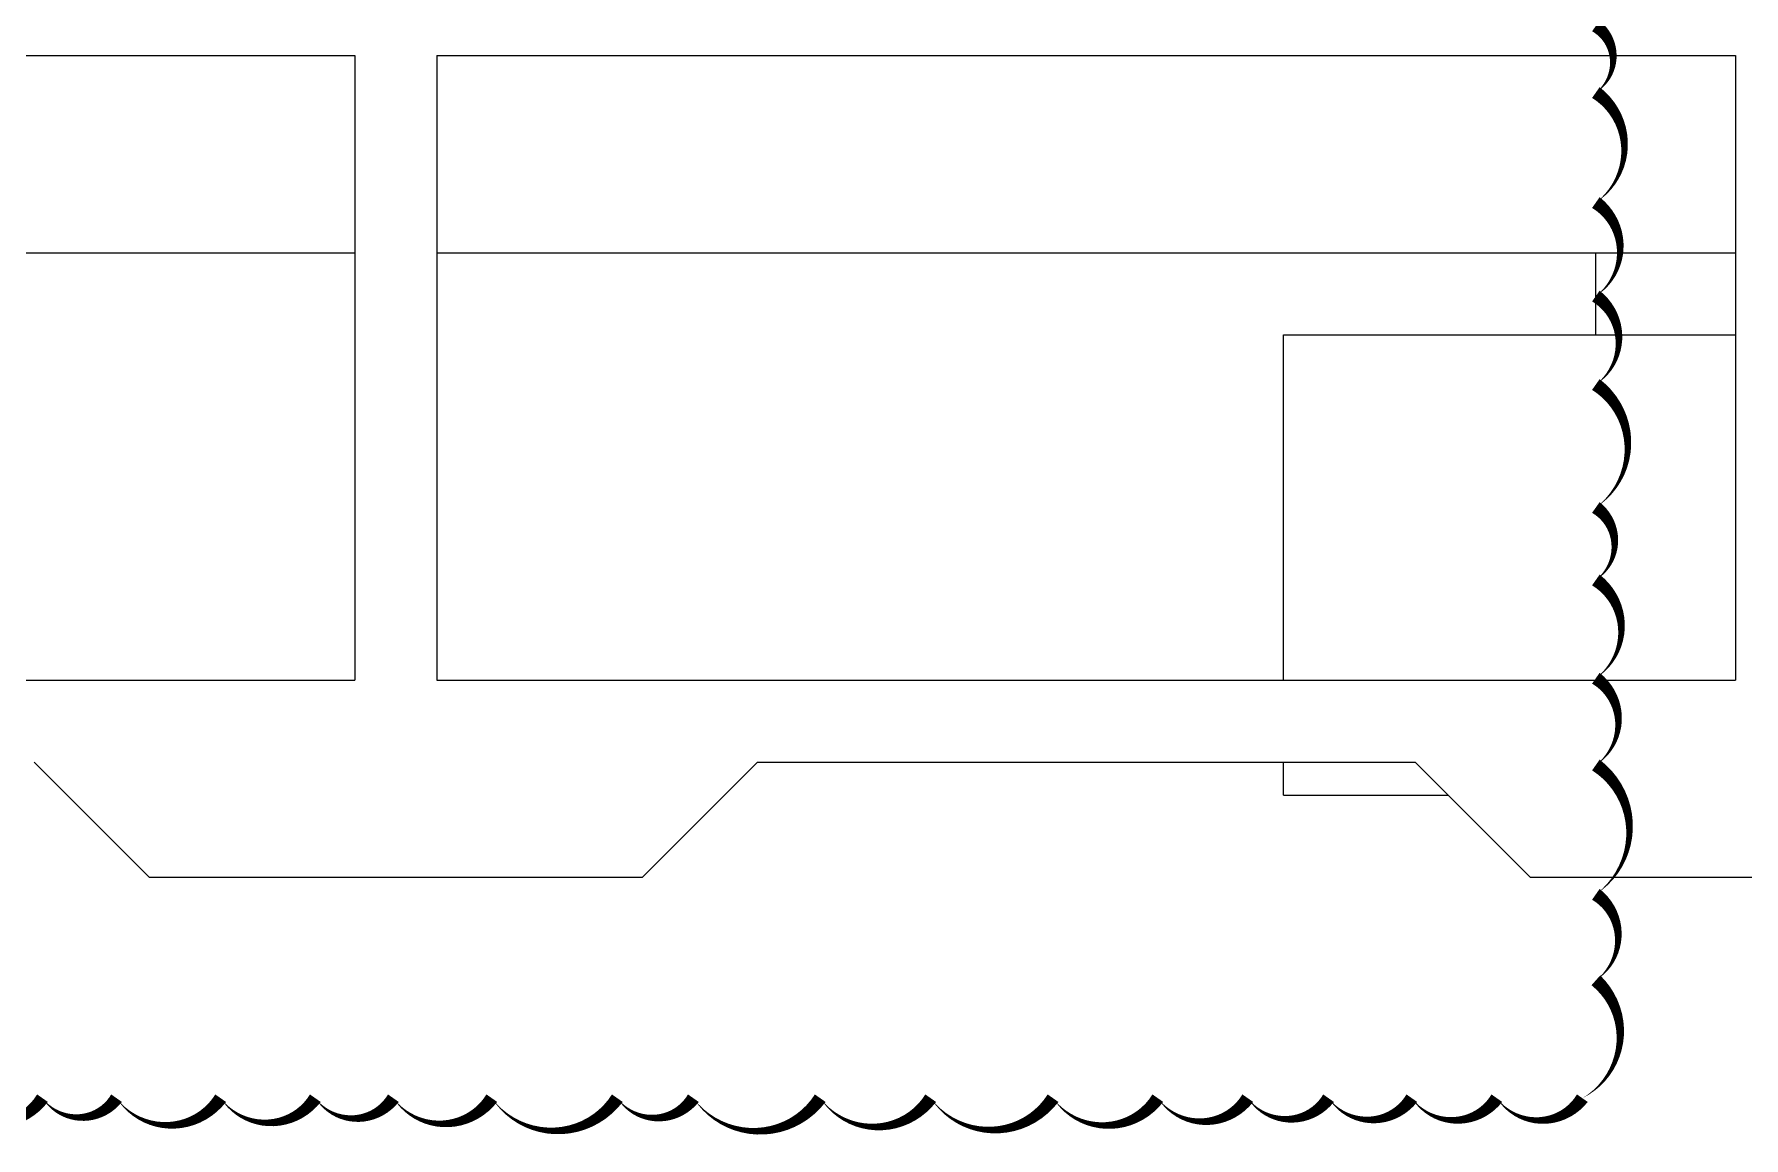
# Model space of a CAD drawing. Extents: x -3080 to 28500, y -1326 to 31609.
# Drawn here: x 7150 to 7670, y 25942 to 26277 of the extents above; entities that cross this region are included whole.
import ezdxf
from ezdxf.xclip import XClip

# ---------------------------------------------------------------- set-up
doc = ezdxf.new("R2010")
doc.units = 0
doc.header["$LTSCALE"] = 100
doc.header["$XCLIPFRAME"] = 2
for name, color, linetype in [('0-xref', 8, 'Continuous'), ('188K-SM-07-F10-MECH-CR PIPE-Y2257103$0$X-S-FAB_SL ALL$0$ASP_1', 1, 'Continuous'), ('188K-SM-07-F10-MECH-CR PIPE-Y2257103$0$X-S-FAB_SL ALL$0$ASP_8', 8, 'Continuous')]:
    doc.layers.add(name, color=color, linetype=linetype)

# ---------------------------------------------------------------- blocks, each defined once
blk = doc.blocks.new('188K-SM-07-F10-MECH-CR PIPE-Y2257103$0$X-S-FAB_SL ALL')
at = {"layer": '188K-SM-07-F10-MECH-CR PIPE-Y2257103$0$X-S-FAB_SL ALL$0$ASP_1'}
for p, q in [((2378.979, -73063.977), (2773.979, -73063.977)), ((2773.979, -73063.977), (2773.979, -73253.977)), ((2798.979, -73063.977), (3193.979, -73063.977)), ((2798.979, -73063.977), (2798.979, -73253.977)), ((3193.979, -73063.977), (3193.979, -73253.977)), ((2378.979, -73253.977), (2773.979, -73253.977)), ((2798.979, -73253.977), (3193.979, -73253.977)), ((2676.479, -73278.977), (2711.479, -73313.977)), ((2896.479, -73278.977), (2861.479, -73313.977)), ((2896.479, -73278.977), (3096.479, -73278.977)), ((3096.479, -73278.977), (3131.479, -73313.977)), ((2711.479, -73313.977), (2861.479, -73313.977)), ((3131.479, -73313.977), (3281.479, -73313.977))]:
    blk.add_line(p, q, dxfattribs=at)
at = {"layer": '188K-SM-07-F10-MECH-CR PIPE-Y2257103$0$X-S-FAB_SL ALL$0$ASP_8'}
for p, q in [((2378.979, -73123.977), (2773.979, -73123.977)), ((2798.979, -73123.977), (3193.979, -73123.977)), ((3151.479, -73148.977), (3151.479, -73123.977)), ((3056.479, -73253.977), (3056.479, -73148.977)), ((3056.479, -73148.977), (3193.979, -73148.977)), ((3056.479, -73288.977), (3056.479, -73278.977)), ((3056.479, -73288.977), (3106.479, -73288.977))]:
    blk.add_line(p, q, dxfattribs=at)
blk = doc.blocks.new('188K-SM-07-F10-MECH-CR PIPE-Y2257103')
ref = blk.add_blockref('188K-SM-07-F10-MECH-CR PIPE-Y2257103$0$X-S-FAB_SL ALL', (4473.521, 99334.763))
XClip(ref).set_block_clipping_path([(-7553.4648570136, -75341.9369645483), (24026.2025623869, -67725.7696244382)])
blk.add_lwpolyline([(7121.639, 25953.57, 0, 4, 0.5205671), (7152.53, 25953.57, 0, 4, 0.5205671), (7175.055, 25953.57, 0, 4, 0.5205671), (7206.718, 25953.57, 0, 4, 0.5205671), (7235.518, 25953.57, 0, 4, 0.5205671), (7259.248, 25953.57, 0, 4, 0.5205671), (7289.196, 25953.57, 0, 4, 0.5205671), (7327.37, 25953.57, 0, 4, 0.5205671), (7350.494, 25953.57, 0, 4, 0.5205671), (7389.087, 25953.57, 0, 4, 0.5205671), (7422.691, 25953.57, 0, 4, 0.5205671), (7459.892, 25953.57, 0, 4, 0.5205671), (7491.772, 25953.57, 0, 4, 0.5205671), (7519.135, 25953.57, 0, 4, 0.5205671), (7543.704, 25953.57, 0, 4, 0.5205671), (7569.035, 25953.57, 0, 4, 0.5205671), (7594.889, 25953.57, 0, 4, 0.5205671), (7620.892, 25953.57, 0, 4, 0.5205671), (7625, 25989.428, 0, 4, 0.5205671), (7625, 26015.597, 0, 4, 0.5205671), (7625, 26054.925, 0, 4, 0.5205671), (7625, 26081.336, 0, 4, 0.5205671), (7625, 26111.226, 0, 4, 0.5205671), (7625, 26133.278, 0, 4, 0.5205671), (7625, 26170.684, 0, 4, 0.5205671), (7625, 26197.596, 0, 4, 0.5205671), (7625, 26226.037, 0, 4, 0.5205671), (7625, 26259.506, 0, 4, 0.5205671), (7625, 26279.777, 0, 4, 0.5205671)], format="xyseb")

msp = doc.modelspace()

# ---------------------------------------------------------------- block references
at = {"layer": '0-xref'}
msp.add_blockref('188K-SM-07-F10-MECH-CR PIPE-Y2257103', (0, 0), dxfattribs=at)

doc.saveas('drawing.dxf')
